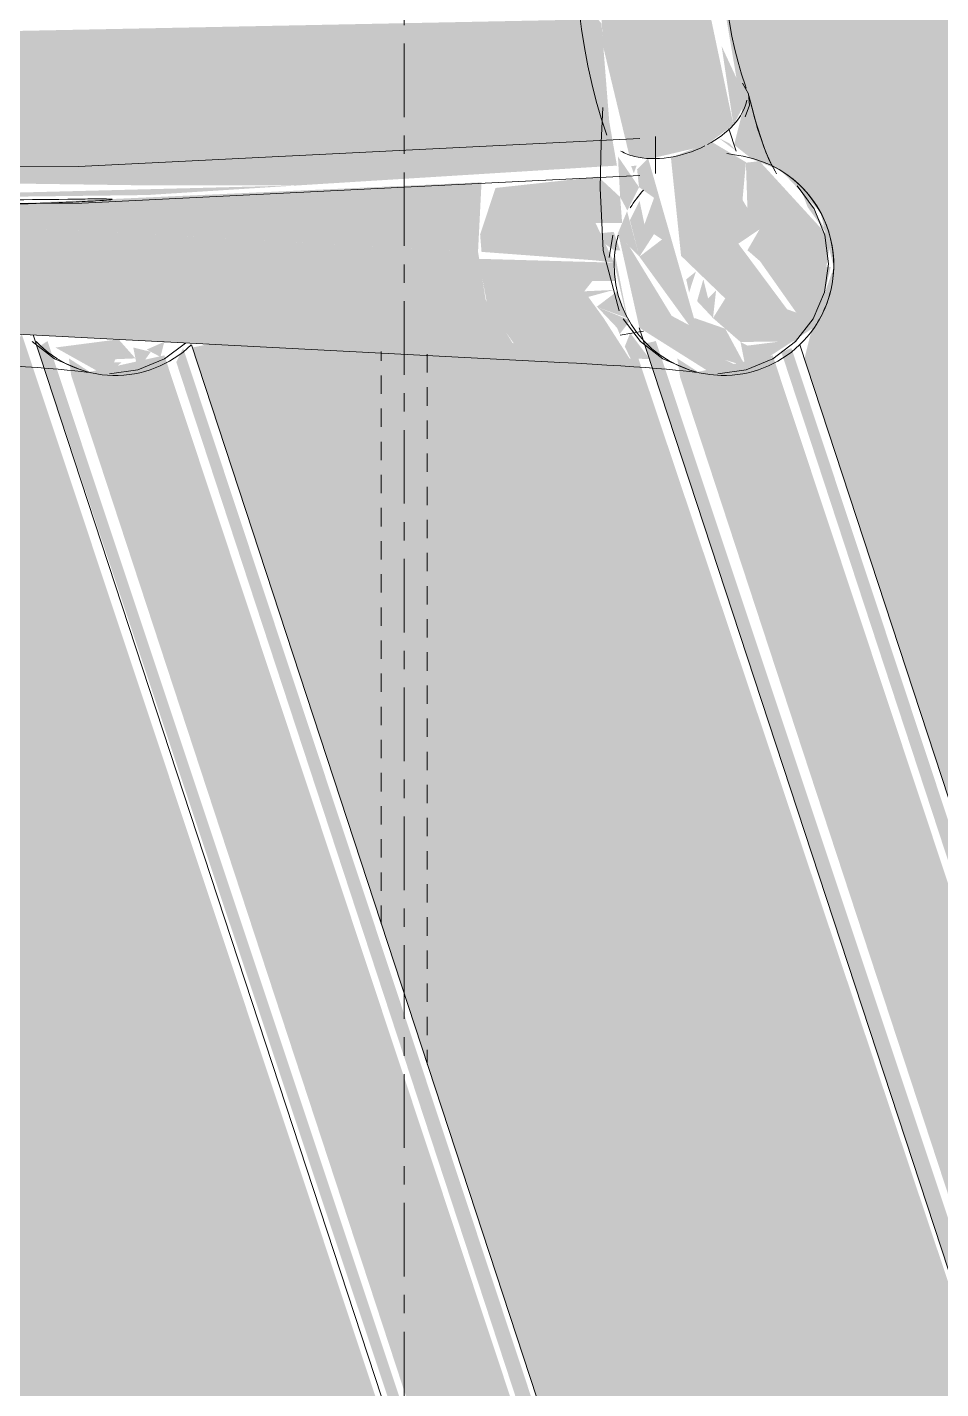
# Model space of a CAD drawing. Header units: inches. Extents: x -23445 to -32, y -314 to 853.
# Drawn here: x -11051.87 to -11045.66, y 8.7 to 17.95 of the extents above; entities that cross this region are included whole.
import ezdxf

# ---------------------------------------------------------------- set-up
doc = ezdxf.new("R2010")
doc.units = ezdxf.units.IN
doc.header["$MEASUREMENT"] = 0
doc.linetypes.add('Grid Line 1_2_', pattern=[0.875, 0.5, -0.125, 0.125, -0.125])
doc.linetypes.add('Hidden 1_8_', pattern=[0.1875, 0.125, -0.0625])
for name, color, linetype, lineweight in [('I-FURN', 30, 'Continuous', 9), ('S-COLS', 52, 'Continuous', 9), ('S-GRID', 1, 'Continuous', 9)]:
    doc.layers.add(name, color=color, linetype=linetype, lineweight=lineweight)

# ---------------------------------------------------------------- blocks, each defined once
blk = doc.blocks.new('HermanMiller_Collection_Air-Chair_SideChair_Arms - Arms-V80-Building Section - North_South looking East _ Lounge')
at = {"layer": 'I-FURN'}
for points in [[(22545.9035, 0), (22540.6284, 15.8182), (22540.561, 15.7745), (22545.8269, 0)], [(22546.7176, 0), (22546.7872, 0), (22541.5501, 15.7708), (22541.5041, 15.6748), (22546.6473, 0)], [(22546.3395, 0), (22546.6473, 0), (22541.4228, 15.7212), (22540.9157, 15.6091), (22540.7738, 15.7007), (22540.7898, 15.5848), (22545.9035, 0), (22546.2217, 0)]]:
    blk.add_hatch(color=256, dxfattribs=at).paths.add_polyline_path(points, flags=0)
h = blk.add_hatch(color=256, dxfattribs=at)
h.paths.add_polyline_path([(22541.0728, 15.5848), (22541.0475, 15.5998), (22541.09, 15.6951), (22541.2263, 15.7007), (22541.1111, 15.8302), (22540.6824, 15.7745), (22541.0015, 15.5958)], flags=0)
h.paths.add_polyline_path([(22541.3963, 15.7109), (22541.4228, 15.814), (22541.3023, 15.7604)], flags=0)
h = blk.add_hatch(color=256, dxfattribs=at)
h.paths.add_polyline_path([(22541.0475, 15.5998), (22541.1325, 15.6748), (22541.0129, 15.6748)], flags=0)
h.paths.add_polyline_path([(22541.2422, 15.6223), (22541.3306, 15.7455), (22541.2114, 15.7745), (22541.2369, 15.6484)], flags=0)
for p, q in [((22540.5322, 15.8604), (22545.7364, 0)), ((22546.7888, 0), (22541.607, 15.7925))]:
    blk.add_line(p, q, dxfattribs=at)
at = {"layer": 'I-FURN', "flags": 128}
for points in [[(22540.8561, 15.6223), (22540.6769, 15.6969), (22540.5235, 15.8156)], [(22541.5676, 15.8051), (22541.4228, 15.6969), (22541.2422, 15.6223), (22541.0489, 15.5968)], [(22540.9241, 15.6037), (22540.9152, 15.6051), (22540.8921, 15.6082), (22540.8578, 15.6122), (22540.8141, 15.6168), (22540.7618, 15.6217), (22540.7017, 15.6269), (22540.6342, 15.6323), (22540.5595, 15.6379), (22540.4781, 15.6436), (22540.3901, 15.6494), (22540.2958, 15.6553), (22540.1953, 15.6612), (22540.089, 15.6672), (22539.9769, 15.6733), (22539.9383, 15.6753)]]:
    blk.add_lwpolyline(points, dxfattribs=at)
at = {"layer": 'I-FURN'}
for start_param, end_param in [(2.606091, 3.391489), (3.391489, 4.176887)]:
    blk.add_ellipse((22541.0913, 16.3343), major_axis=(0.2025, 0.7221), ratio=0.995009, start_param=start_param, end_param=end_param, dxfattribs=at)
blk = doc.blocks.new('HermanMiller_Collection_Air-Chair_SideChair_Arms - Arms-V86-Building Section - North_South looking East _ Lounge')
at = {"layer": 'I-FURN'}
blk.add_hatch(color=256, dxfattribs=at).paths.add_polyline_path([(22545.9516, 16.5122), (22545.7406, 16.8737), (22545.7951, 16.7275), (22545.8879, 16.5999)], flags=0)
h = blk.add_hatch(color=256, dxfattribs=at)
h.paths.add_polyline_path([(22544.721, 15.6974), (22544.5889, 15.8729), (22544.5521, 15.781), (22544.5924, 15.6981)], flags=0)
h.paths.add_polyline_path([(22545.863, 15.9451), (22545.9516, 16.3207), (22545.9223, 16.3249), (22545.891, 16.1242)], flags=0)
for p, q in [((22545.3, 17.7999), (22545.2802, 17.8892)), ((22545.373, 17.5513), (22545.3465, 17.6307)), ((22545.3989, 17.42), (22545.3712, 17.3421)), ((22545.4284, 17.0565), (22545.3559, 17.0739)), ((22544.5203, 15.8582), (22544.6802, 15.8852))]:
    blk.add_line(p, q, dxfattribs=at)
at = {"layer": 'I-FURN', "flags": 128}
for points in [[(22545.3531, 17.5705), (22545.3927, 17.4979), (22545.3989, 17.42)], [(22545.3959, 17.4858), (22545.4551, 17.2623), (22545.5111, 17.1009), (22545.5569, 17.0009)], [(22544.7688, 15.6323), (22544.6942, 15.6379), (22544.6128, 15.6436), (22544.5247, 15.6494), (22544.4304, 15.6553), (22544.33, 15.6612), (22544.2236, 15.6672), (22544.1116, 15.6733)]]:
    blk.add_lwpolyline(points, dxfattribs=at)
at = {"layer": 'I-FURN'}
for centre, major_axis, ratio, start_param, end_param in [((22544.9016, 17.3845), (0.4714, 0.1667), 0.596783, 6.229363, 6.283185), ((22545.226, 16.3343), (0.2025, 0.7221), 0.995009, 4.962286, 6.009483), ((22545.226, 16.3343), (0.2025, 0.7221), 0.995009, 4.438687, 4.962286)]:
    blk.add_ellipse(centre, major_axis=major_axis, ratio=ratio, start_param=start_param, end_param=end_param, dxfattribs=at)
blk = doc.blocks.new('HermanMiller_Collection_Air-Chair_SideChair_Arms - Arms-V87-Building Section - North_South looking East _ Lounge')
at = {"layer": 'I-FURN'}
for points in [[(22544.6173, 17.0726), (22544.4245, 18.3849), (22544.3942, 19.0341), (22544.342, 19.0341), (22544.4042, 17.8229), (22544.5809, 17.087)], [(22544.7277, 17.0578), (22545.0963, 17.1437), (22545.2906, 17.2866), (22545.1202, 18.094), (22545.1315, 19.0085), (22544.4325, 19.0265), (22544.493, 17.6616), (22544.6173, 17.0726)], [(22545.2906, 17.2866), (22545.3806, 17.4557), (22545.2101, 17.8221)], [(22544.4797, 16.3509), (22544.3539, 16.6196), (22544.5342, 16.6196), (22544.5206, 16.7967), (22544.3718, 16.9347), (22543.6733, 16.8584), (22543.5689, 16.5415), (22543.5785, 16.4242), (22544.347, 16.3668)], [(22544.0935, 15.6748), (22543.7887, 15.8063), (22543.6066, 16.0984), (22543.5547, 16.4257), (22538.6448, 16.6816), (22538.1502, 16.3358), (22537.7787, 16.1124), (22537.7498, 16.0487), (22537.9081, 15.9971), (22543.9856, 15.6804)], [(22544.5216, 16.4336), (22544.4769, 16.5603), (22544.3264, 16.5444), (22544.4797, 16.434), (22544.5168, 16.4337)], [(22549.8726, 0), (22550.0382, 0), (22544.763, 15.8182), (22544.687, 15.8011), (22549.7702, 0.3121)], [(22550.1328, 0), (22550.782, 0), (22545.5575, 15.7212), (22545.0504, 15.6091), (22544.909, 15.7002), (22544.9285, 15.5726), (22550.0382, 0)]]:
    blk.add_hatch(color=256, dxfattribs=at).paths.add_polyline_path(points, flags=0)
h = blk.add_hatch(color=256, dxfattribs=at)
h.paths.add_polyline_path([(22539.6896, 18.0016), (22539.3352, 17.3707), (22539.6388, 17.9212)], flags=0)
h.paths.add_polyline_path([(22542.3295, 16.8757), (22544.4988, 17.0102), (22544.4465, 17.3107), (22544.3938, 17.9774), (22544.3681, 18.0039), (22539.6292, 17.909), (22539.0677, 16.9072), (22541.2971, 16.8759)], flags=0)
h.paths.add_polyline_path([(22544.6134, 16.9585), (22544.633, 17.0107), (22544.5956, 17.0063)], flags=0)
h = blk.add_hatch(color=256, dxfattribs=at)
h.paths.add_polyline_path([(22543.5547, 16.4257), (22543.5785, 16.8966), (22538.7258, 16.6774), (22542.5076, 16.4803)], flags=0)
h.paths.add_polyline_path([(22538.1594, 17.4129), (22538.1883, 17.4836), (22538.0389, 17.4264)], flags=0)
h = blk.add_hatch(color=256, dxfattribs=at)
h.paths.add_polyline_path([(22545.1822, 15.5998), (22545.3384, 15.6407), (22545.1137, 15.7482)], flags=0)
h.paths.add_polyline_path([(22545.471, 16.5789), (22545.582, 16.5334), (22545.5006, 16.8788)], flags=0)
h.paths.add_polyline_path([(22545.086, 16.2376), (22545.0437, 16.0901), (22545.1516, 15.9746)], flags=0)
h.paths.add_polyline_path([(22545.3384, 15.8124), (22545.713, 15.8156), (22545.833, 15.9704), (22545.6553, 16.0345), (22545.3238, 16.4798), (22545.471, 16.5789), (22545.3522, 16.7773), (22545.3757, 17.0335), (22545.1421, 17.1716), (22544.8655, 17.0654), (22544.9347, 16.3973), (22545.235, 16.1076), (22545.1516, 15.9746)], flags=0)
h.paths.add_polyline_path([(22545.3769, 15.6223), (22545.5575, 15.6969), (22545.3384, 15.8124), (22545.3716, 15.6484)], flags=0)
h = blk.add_hatch(color=256, dxfattribs=at)
h.paths.add_polyline_path([(22550.8522, 0), (22550.9219, 0), (22545.6848, 15.7708), (22545.616, 15.744), (22550.782, 0)], flags=0)
h.paths.add_polyline_path([(22545.3088, 17.11), (22545.1875, 17.1993), (22545.2656, 17.1594), (22545.292, 17.1292)], flags=0)
h = blk.add_hatch(color=256, dxfattribs=at)
h.paths.add_polyline_path([(22544.6516, 16.3914), (22544.5677, 16.7006), (22544.5027, 16.5437)], flags=0)
h.paths.add_polyline_path([(22545.0437, 15.8996), (22544.7108, 17.0601), (22544.6359, 16.9841), (22544.6489, 16.8635), (22544.7511, 16.7915), (22544.6794, 16.5931), (22544.8051, 16.5084), (22544.6516, 16.3914), (22544.9892, 15.9266)], flags=0)
h.paths.add_polyline_path([(22544.5697, 16.7052), (22544.6489, 16.8635), (22544.5057, 17.0726), (22544.5206, 16.7967)], flags=0)
h = blk.add_hatch(color=256, dxfattribs=at)
h.paths.add_polyline_path([(22545.1516, 15.9746), (22545.1727, 16.162), (22545.1184, 16.1076)], flags=0)
h.paths.add_polyline_path([(22544.6516, 16.3914), (22544.7511, 16.5448), (22544.6858, 16.6106), (22544.6528, 16.7704), (22544.5868, 16.6395)], flags=0)
h.paths.add_polyline_path([(22545.2074, 15.5848), (22545.1822, 15.5998), (22545.235, 15.6902), (22545.3715, 15.6487), (22545.235, 15.9022), (22545.0273, 15.9746), (22544.9892, 15.9266), (22544.8709, 15.9896), (22544.5824, 16.4621), (22544.5108, 16.5353), (22544.6516, 15.9083), (22545.1516, 15.5934)], flags=0)
h.paths.add_polyline_path([(22545.531, 15.7109), (22545.833, 15.9077), (22545.863, 15.9451), (22545.9516, 16.5122), (22545.4677, 17.0404), (22545.3754, 17.03), (22545.3857, 16.7214), (22545.4677, 16.5767), (22545.3857, 16.4352), (22545.471, 16.3612), (22545.7173, 16.0121), (22545.833, 15.9704), (22545.6553, 15.8214), (22545.3857, 15.7874), (22545.4677, 15.7442)], flags=0)
h.paths.add_polyline_path([(22544.9892, 16.1485), (22545.0359, 16.2905), (22544.9697, 16.2376), (22544.9836, 16.1741)], flags=0)
h.paths.add_polyline_path([(22545.582, 16.5334), (22545.471, 16.5789), (22545.5006, 16.8788)], flags=0)
h = blk.add_hatch(color=256, dxfattribs=at)
h.paths.add_polyline_path([(22542.3295, 16.8757), (22539.0677, 16.7923), (22539.0677, 16.7829), (22541.306, 16.8102)], flags=0)
h.paths.add_polyline_path([(22538.8264, 16.8082), (22539.0677, 16.9072), (22538.8764, 16.8416)], flags=0)
h = blk.add_hatch(color=256, dxfattribs=at)
h.paths.add_polyline_path([(22544.5924, 15.6876), (22544.4085, 15.9739), (22544.2768, 16.1564), (22544.3327, 16.2272), (22544.4928, 16.2272), (22544.4797, 16.3509), (22543.5583, 16.3771), (22543.6201, 16.0507), (22543.8173, 15.7759), (22543.9499, 15.7007), (22544.5889, 15.6877)], flags=0)
h.paths.add_polyline_path([(22544.5704, 15.9739), (22544.5003, 16.1564), (22544.3611, 16.0507)], flags=0)
h = blk.add_hatch(color=256, dxfattribs=at)
h.paths.add_polyline_path([(22544.5704, 15.9739), (22544.4797, 16.434), (22544.4797, 16.3509), (22544.5594, 16.0026)], flags=0)
h.paths.add_polyline_path([(22544.231, 16.0984), (22544.4781, 16.1658), (22544.2768, 16.1564), (22544.2526, 16.1257)], flags=0)
h.paths.add_polyline_path([(22544.5174, 15.8652), (22544.5889, 15.959), (22544.3664, 16.0487), (22544.4997, 15.9083), (22544.5152, 15.8706)], flags=0)
for p, q in [((22545.3712, 17.3421), (22545.3989, 17.42)), ((22544.7601, 16.9569), (22544.7601, 17.2075)), ((22545.3097, 17.109), (22545.2603, 17.2596)), ((22544.4461, 16.3868), (22544.4717, 16.5373)), ((22537.8846, 15.9979), (22544.073, 15.6753)), ((22544.651, 15.9087), (22549.871, 0)), ((22544.5203, 15.8582), (22544.6802, 15.8852)), ((22550.9235, 0), (22545.7416, 15.7925))]:
    blk.add_line(p, q, dxfattribs=at)
at = {"layer": 'I-FURN', "flags": 128}
for points in [[(22544.4302, 17.2178), (22544.3923, 17.3318), (22544.358, 17.4484), (22544.3275, 17.5673), (22544.3006, 17.6884), (22544.2773, 17.8116), (22544.2577, 17.9367), (22544.2418, 18.0635), (22544.2294, 18.192), (22544.2205, 18.3219), (22544.2153, 18.4531), (22544.2135, 18.5854), (22544.2153, 18.7186), (22544.2206, 18.8527), (22544.2293, 18.9873), (22544.2415, 19.1224), (22544.2456, 19.161)], [(22545.373, 17.5513), (22545.3465, 17.6307), (22545.3222, 17.7137), (22545.3, 17.7999), (22545.2802, 17.8892), (22545.2628, 17.9815), (22545.2479, 18.0765), (22545.2356, 18.174), (22545.226, 18.2738), (22545.2191, 18.3758), (22545.2149, 18.4796), (22545.2135, 18.5852), (22545.2149, 18.6923), (22545.2192, 18.8006), (22545.2263, 18.91), (22545.2362, 19.0203), (22545.2396, 19.0519)], [(22545.3989, 17.42), (22545.3927, 17.4979), (22545.3531, 17.5705)], [(22545.5839, 16.9554), (22545.5732, 16.9714), (22545.5344, 17.0462), (22545.4966, 17.1386), (22545.436, 17.328), (22545.3959, 17.4858)], [(22544.5133, 16.0243), (22544.4047, 16.4333), (22544.3839, 16.8576), (22544.391, 17.1664), (22544.4029, 17.4057)], [(22528.5904, 17.3068), (22534.7043, 16.9827), (22540.8381, 17.0045), (22544.6546, 17.1934)], [(22528.5867, 17.0563), (22534.7148, 16.7324), (22540.8626, 16.7552), (22544.6553, 16.9429)], [(22545.4284, 17.0565), (22545.3559, 17.0739), (22545.2988, 17.0843), (22545.2453, 17.0923)], [(22545.7227, 16.8722), (22545.8398, 16.7175), (22545.9126, 16.5373), (22545.9363, 16.3439)], [(22545.9363, 16.3439), (22545.9091, 16.1505), (22545.833, 15.9704), (22545.713, 15.8156), (22545.5575, 15.6969), (22545.3769, 15.6223), (22545.1836, 15.5968)], [(22544.9908, 15.6223), (22544.8116, 15.6969), (22544.6582, 15.8156), (22544.5411, 15.9704)], [(22545.0588, 15.6037), (22545.0499, 15.6051), (22545.0267, 15.6082), (22544.9925, 15.6122), (22544.9487, 15.6168), (22544.8965, 15.6217), (22544.8364, 15.6269), (22544.7688, 15.6323), (22544.6942, 15.6379), (22544.6128, 15.6436), (22544.5247, 15.6494), (22544.4304, 15.6553), (22544.33, 15.6612), (22544.2236, 15.6672), (22544.1116, 15.6733), (22544.073, 15.6753)]]:
    blk.add_lwpolyline(points, dxfattribs=at)
at = {"layer": 'I-FURN'}
for centre, major_axis, ratio, start_param, end_param in [((22544.9016, 17.3845), (0.4714, 0.1667), 0.596783, 6.229363, 6.283185), ((22544.9016, 17.3845), (0.4714, 0.1667), 0.596783, 5.443965, 5.967563), ((22544.9016, 17.3845), (0.4714, 0.1667), 0.596783, 4.962112, 5.443965), ((22544.9016, 17.3845), (0.4714, 0.1667), 0.596783, 3.873168, 4.920366), ((22544.9016, 17.3845), (0.4714, 0.1667), 0.596783, 3.611369, 3.873168), ((22545.226, 16.3343), (0.2025, 0.7221), 0.995009, 4.962286, 6.283185), ((22545.226, 16.3343), (0.2025, 0.7221), 0.995009, 1.097267, 1.297094), ((22545.226, 16.3343), (0.2025, 0.7221), 0.995009, 1.568307, 1.820693), ((22545.226, 16.3343), (0.2025, 0.7221), 0.995009, 1.820693, 3.391489), ((22545.226, 16.3343), (0.2025, 0.7221), 0.995009, 3.391489, 4.962286)]:
    blk.add_ellipse(centre, major_axis=major_axis, ratio=ratio, start_param=start_param, end_param=end_param, dxfattribs=at)
for points in [[(22538.9798, 16.7836), (22539.2973, 16.7789), (22539.9323, 16.7742), (22540.5672, 16.7787), (22540.8847, 16.7832)], [(22540.8847, 16.7832), (22540.9362, 16.7839), (22541.0208, 16.7844), (22541.0782, 16.7822), (22541.0589, 16.7774), (22540.9652, 16.7706), (22540.8087, 16.7628), (22540.6077, 16.7549), (22540.3875, 16.7478), (22540.1732, 16.7422), (22540.0523, 16.74), (22540.0008, 16.7392)]]:
    blk.add_open_spline(points, degree=3, dxfattribs=at)
blk = doc.blocks.new('W-Wide Flange-Column - B2_B-1401040-Building Section - North_South looking East _ Lounge')
at = {"layer": 'S-COLS', "linetype": 'Hidden 1_8_'}
for p, q in [((22542.8966, 11.8597), (22542.8966, 15.7485)), ((22543.2091, 15.7293), (22543.2091, 10.9071))]:
    blk.add_line(p, q, dxfattribs=at)

msp = doc.modelspace()

# ---------------------------------------------------------------- hatches: boundary and pattern name
at = {"layer": 'S-COLS', "lineweight": 5}
h = msp.add_hatch(color=256, dxfattribs=at)
h.paths.add_polyline_path([(-11054.3083, 0), (-11046.6232, 0), (-11051.9069, 15.8644), (-11051.952, 15.8011), (-11051.9254, 15.6881), (-11054.3083, 15.6748), (-11054.3083, 3.2734)], flags=0)
h.paths.add_polyline_path([(-11044.3083, 0), (-11044.3083, 5.5451), (-11047.7156, 15.6978), (-11050.6328, 15.798), (-11050.7489, 15.7745), (-11045.5739, 0)], flags=0)
h.paths.add_polyline_path([(-11044.3083, 8.7457), (-11044.3715, 27.2966), (-11044.4261, 27.1491), (-11044.478, 27.0331), (-11045.1451, 26.6847), (-11045.9737, 26.1722), (-11046.2109, 25.72), (-11046.4474, 25.0481), (-11046.6844, 23.7973), (-11047.0464, 20.6349), (-11047.1329, 18.094), (-11047.0103, 17.3707), (-11047.066, 17.1517), (-11046.9444, 17.0545), (-11046.746, 16.9751), (-11046.4796, 16.6947), (-11046.3889, 16.3177), (-11046.5394, 15.8937), (-11046.5888, 15.6969), (-11045.7167, 13.0386)], flags=0)
h.paths.add_polyline_path([(-11044.3561, 27.7466), (-11044.3083, 27.8252), (-11044.3083, 141.0885), (-11054.3083, 141.0885), (-11054.3083, 136.4194), (-11048.1816, 136.4194), (-11048.1833, 122.4194), (-11054.3083, 122.4194), (-11054.3083, 30), (-11050.0262, 30), (-11050.0517, 28.75), (-11054.3083, 28.75), (-11054.2807, 28.3133), (-11048.5225, 28.3474), (-11045.0193, 28.224), (-11044.3715, 27.7925), (-11044.3573, 27.7503)], flags=0)

# ---------------------------------------------------------------- linework, layer by layer
at = {"layer": 'S-GRID', "linetype": 'Grid Line 1_2_'}
msp.add_line((-11049.3083, -273.1608), (-11049.3083, 738.6571), dxfattribs=at)
msp.add_line((-11049.3083, -273.1608), (-11049.3083, 738.6571), dxfattribs=at)

# ---------------------------------------------------------------- block references
at = {"layer": 'I-FURN'}
for name in ['HermanMiller_Collection_Air-Chair_SideChair_Arms - Arms-V80-Building Section - North_South looking East _ Lounge', 'HermanMiller_Collection_Air-Chair_SideChair_Arms - Arms-V87-Building Section - North_South looking East _ Lounge', 'HermanMiller_Collection_Air-Chair_SideChair_Arms - Arms-V86-Building Section - North_South looking East _ Lounge']:
    msp.add_blockref(name, (-33592.3612, 0), dxfattribs=at)
at = {"layer": 'S-COLS', "linetype": 'Hidden 1_8_'}
msp.add_blockref('W-Wide Flange-Column - B2_B-1401040-Building Section - North_South looking East _ Lounge', (-33592.3612, 0), dxfattribs=at)

doc.saveas('drawing.dxf')
